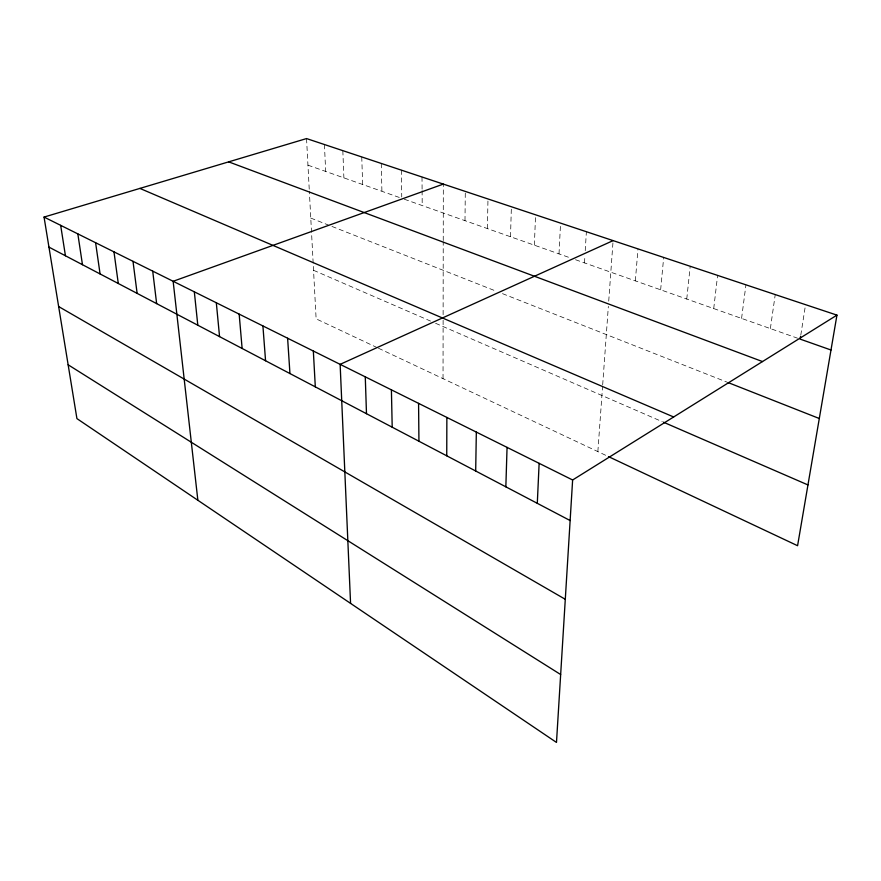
<?xml version="1.0" encoding="UTF-8"?>
<svg xmlns="http://www.w3.org/2000/svg" width="881" height="881" viewBox="0 0 881 881"><rect width="100%" height="100%" fill="white"/><g stroke="black" fill="none" stroke-linecap="round" stroke-linejoin="round"><path stroke-width="0.66" stroke-dasharray="4.41 3.3" d="M443.033 378.654L443.121 319.946M443.121 314.671L443.231 241.934M443.242 240.579L443.319 184.096M464.992 220.668L465.3 191.419M487.391 228.586L487.986 198.963M510.506 236.747L511.387 206.76M534.371 245.182L535.571 214.81M559.017 253.893L560.558 223.124M584.488 262.89L584.896 256.118M585.226 250.7L586.383 231.714M597.858 451.601L602.593 386.175M602.681 384.843L608.353 306.357M608.727 301.159L613.099 240.612M635.344 280.863L637.987 248.894M660.64 289.805L663.679 257.45M686.751 299.033L690.208 266.282M713.72 308.57L717.608 275.401M741.571 318.415L745.943 284.827M770.368 328.591L775.236 294.584M800.785 335.143L805.553 304.672M307.954 165.165L399.28 197.443M404.324 199.227L569.203 257.494M575.568 259.741L797.569 338.205M310.773 218.081L328.139 224.93M331.961 226.439L494.99 290.697M502.5 293.648L726.869 382.079M313.548 270.291L430.545 321.08M435.577 323.272L662.281 421.691M377.244 347.654L316.125 318.856L309.341 191.199M378.456 348.226L607.317 456.061M306.544 138.57L309.264 189.844M324.428 144.528L325.673 171.432M342.83 150.651L343.887 177.863M361.761 156.95L362.631 184.492M381.253 163.437L381.914 191.309M401.329 170.121L401.747 196.981M422.01 177.004L422.098 189.239M422.098 190.593L422.208 205.548"/><path stroke-width="1.32" d="M446.744 455.818L446.865 417.44M475.685 471.005L476.335 432.097M505.848 486.83L507.06 447.383M537.3 503.326L539.128 463.329M836.95 315.123L572.628 479.991L556.484 742.43L76.922 418.607L44.05 217.078L306.544 138.57L836.95 315.123L797.58 545.713L608.496 456.611M800.576 336.465L800.168 339.119L830.992 350.01M613.099 240.612L340.132 364.349L350.572 603.386M443.319 184.096L173.139 281.292L197.862 500.265M228.675 161.862L762.494 361.562M728.091 382.563L819.297 418.508M139.903 188.413L673.646 416.977M663.503 422.219L807.954 484.935M44.05 217.078L572.628 479.991M48.951 247.121L570.128 520.55M58.653 306.555L565.283 599.289M68.145 364.789L560.657 674.527M60.668 225.349L65.436 255.765M77.836 233.883L82.473 264.707M95.6 242.727L100.082 273.947M113.979 251.867L118.285 283.495M132.998 261.327L137.128 293.384M152.71 271.128L156.642 303.615M194.327 291.831L197.807 325.221M216.319 302.767L219.556 336.619M239.169 314.132L242.121 348.469M262.912 325.948L265.566 360.77M287.613 338.227L289.948 373.555M313.339 351.023L315.31 386.858M365.274 376.859L366.485 413.707M391.406 389.854L392.199 427.208M418.574 403.366L418.938 441.227"/></g></svg>
